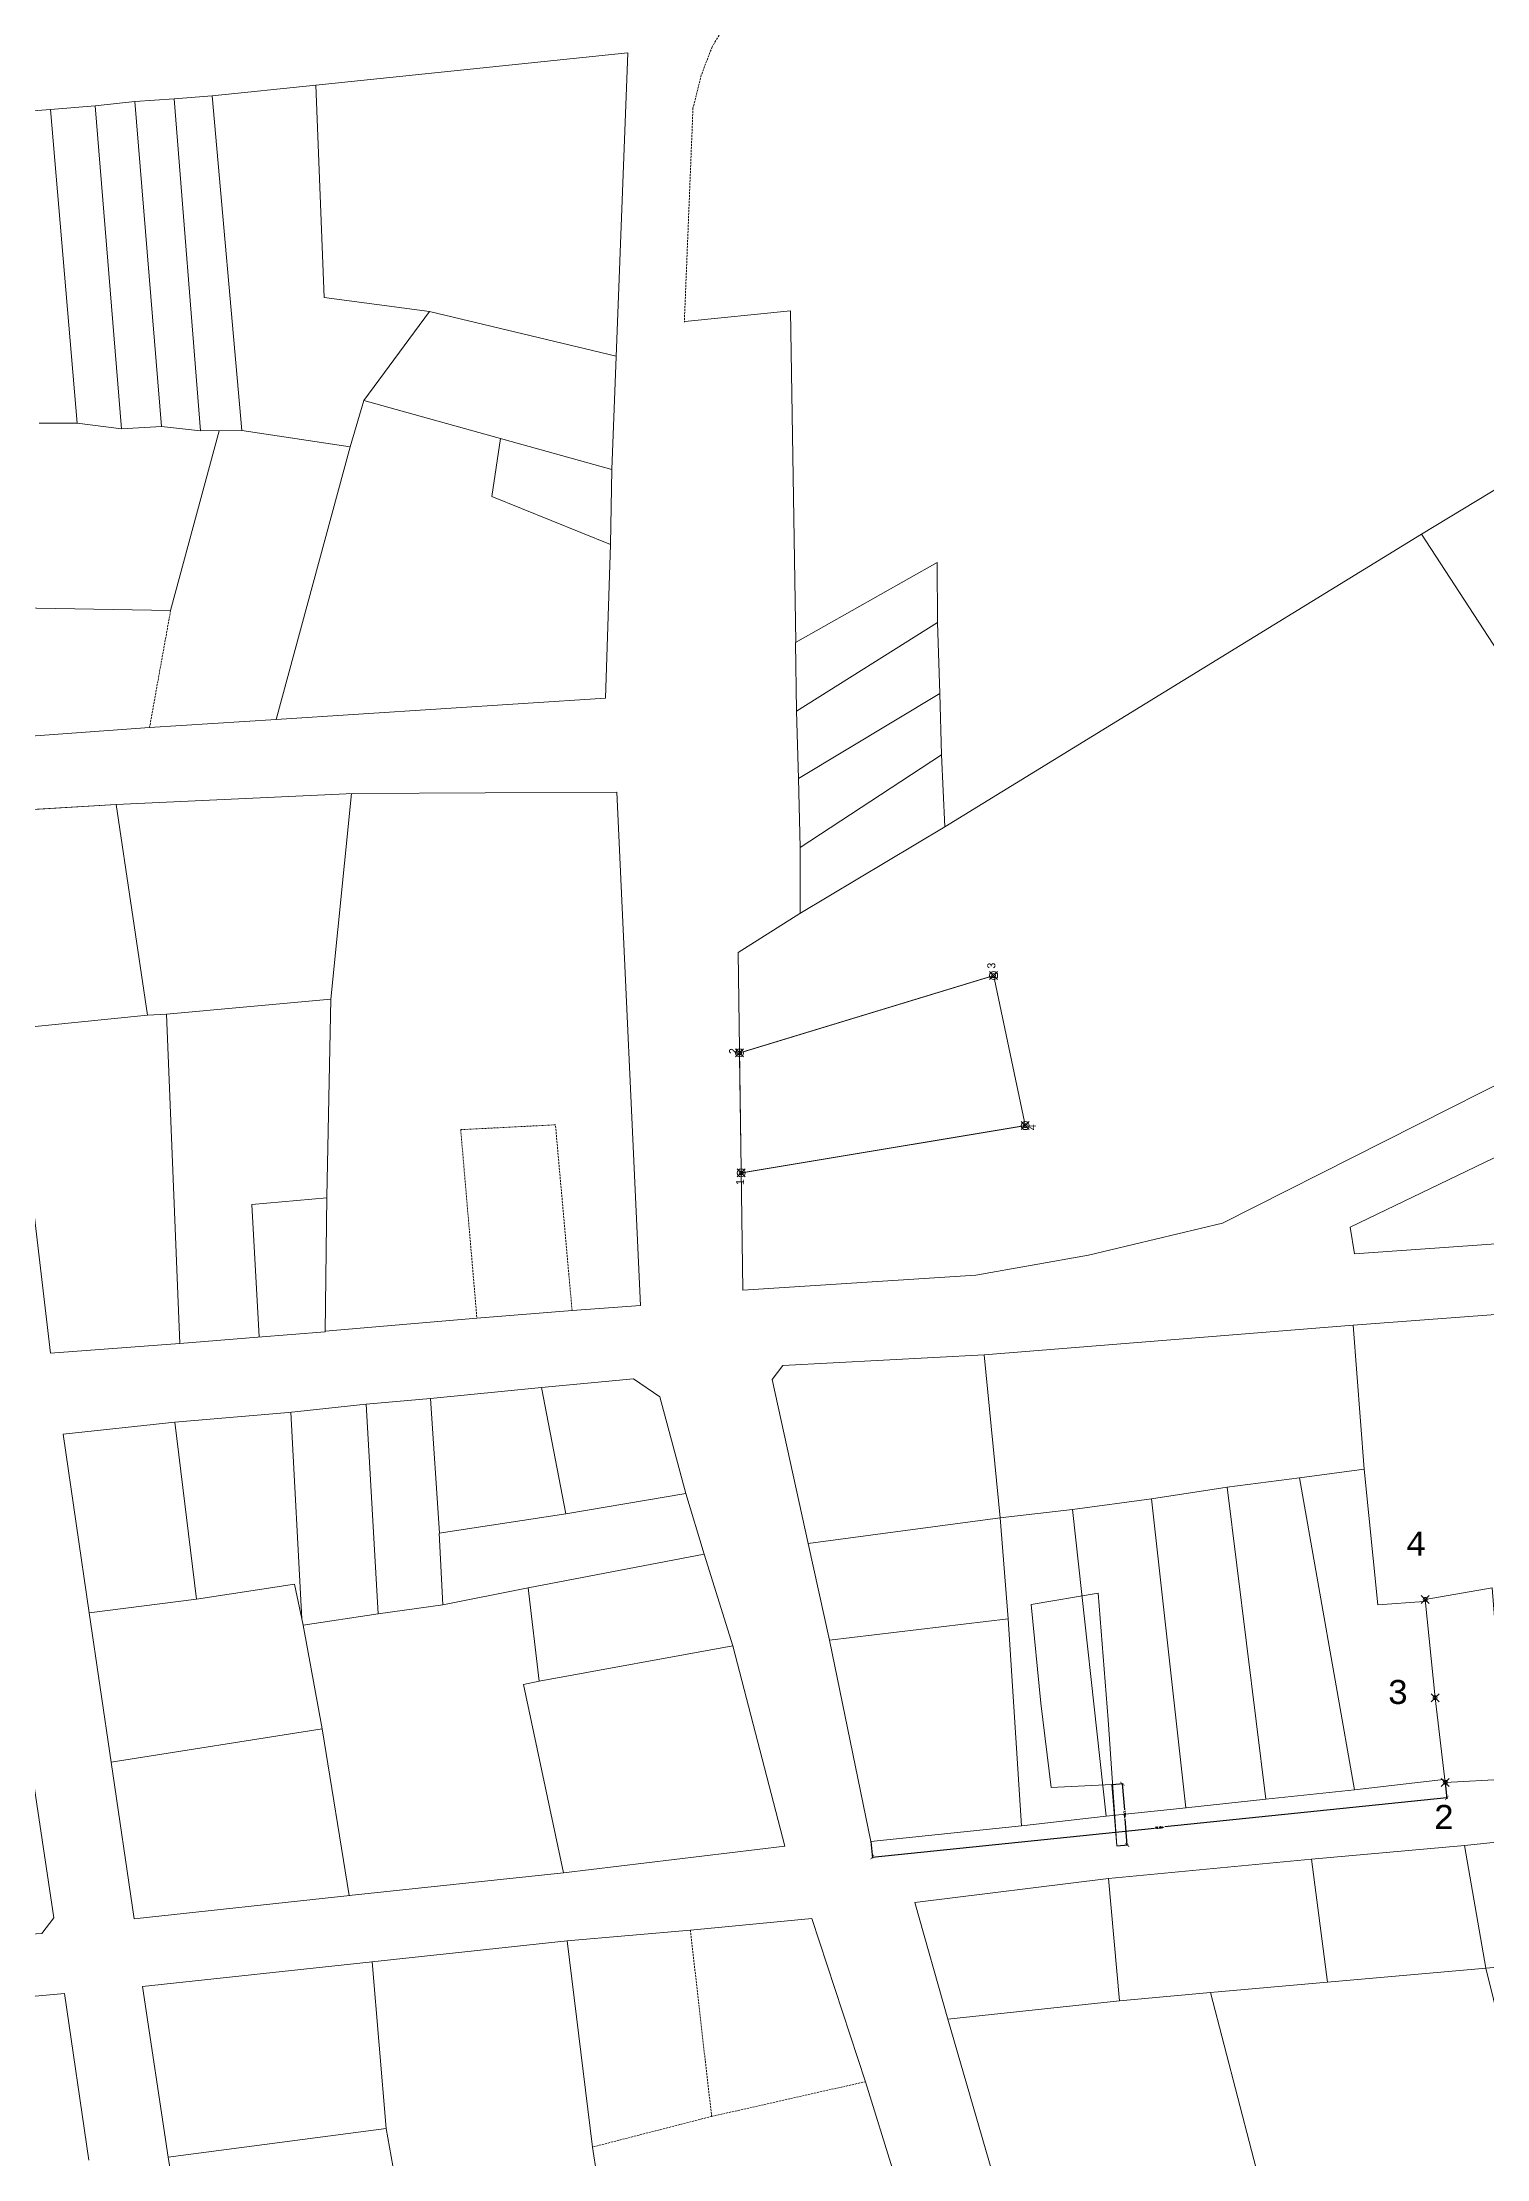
# Model space of a CAD drawing. Header units: millimetres. Extents: x 611710 to 616703, y 1316651 to 1320618.
# Drawn here: x 614915.2 to 615095.7, y 1318688.5 to 1318952.9 of the extents above; entities that cross this region are included whole.
import ezdxf
from ezdxf.enums import TextEntityAlignment as Align

# ---------------------------------------------------------------- set-up
doc = ezdxf.new("R2010")
doc.units = ezdxf.units.MM
doc.header["$PDMODE"] = 35
doc.header["$PDSIZE"] = 0.5
doc.linetypes.add('HIDDEN', pattern=[0.375, 0.25, -0.125])
for name, color, linetype in [('2', 7, 'Continuous'), ('CVL_CUADCON_LIN', 8, 'Continuous'), ('CVL_CUADCON_TIT', 1, 'Continuous'), ('CVL_PUNTO', 250, 'Continuous'), ('CVL_PUNTO_NUM', 2, 'Continuous')]:
    doc.layers.add(name, color=color, linetype=linetype)
doc.styles.add('MONOTXT4', font='Monotxt4.shx')
doc.styles.add('ROMANS', font='ROMANS', dxfattribs={"height": 0.2})
doc.styles.get("Standard").update_dxf_attribs({"font": 'TCCM____.TTF'})
doc.dimstyles.new('STANDARD$0', dxfattribs={"dimtxt": 0.6, "dimasz": 0.5, "dimexe": 0.125, "dimexo": 0.000625, "dimgap": 0.0625, "dimtad": 0, "dimzin": 1, "dimdsep": 46, "dimtxsty": 'ROMANS', "dimblk1": 'ARCHTICK', "dimblk2": 'ARCHTICK', "dimsah": 1, "dimcen": 2.5, "dimclrd": 1, "dimclre": 1, "dimclrt": 30, "dimaunit": 1, "dimadec": 0, "dimazin": 0, "dimtfac": 1, "dimtix": 1, "dimtofl": 0, "dimtmove": 1, "dimatfit": 3, "dimldrblk": 'ARCHTICK', "dimfxl": 1, "dimtolj": 1, "dimtzin": 1, "dimarcsym": 0})

# ---------------------------------------------------------------- blocks, each defined once
blk = doc.blocks.new('_ARCHTICK')
at = {"color": 0, "linetype": 'ByBlock', "const_width": 0.15}
blk.add_lwpolyline([(-0.5, -0.5), (0.5, 0.5)], dxfattribs=at)
blk = doc.blocks.new('*D364')
at = {"layer": 'CVL_CUADCON_TIT', "color": 1, "lineweight": -2, "ltscale": 0.5, "transparency": 16777216}
for p, q in [((615048.91, 1318735.25), (615050.32, 1318735.36)), ((615050.2, 1318735.35), (615050.46, 1318732.06)), ((615050.81, 1318727.67), (615050.55, 1318730.96)), ((615049.51, 1318727.57), (615050.93, 1318727.68))]:
    blk.add_line(p, q, dxfattribs=at)
at = {"layer": 'Defpoints', "color": 0, "lineweight": 9, "ltscale": 0.5, "transparency": 16777216}
for p in [(615048.91, 1318735.25), (615049.51, 1318727.57), (615050.81, 1318727.67)]:
    blk.add_point(p, dxfattribs=at)
at = {"layer": 'CVL_CUADCON_TIT', "color": 1, "lineweight": -2, "ltscale": 0.5, "transparency": 16777216, "xscale": 0.5, "yscale": 0.5, "zscale": 0.5}
for p, rotation in [((615050.2, 1318735.35), 94.52454706348344), ((615050.81, 1318727.67), 274.5245470634834)]:
    blk.add_blockref('_ARCHTICK', p, dxfattribs=dict(at, rotation=rotation))
at = {"layer": 'CVL_CUADCON_TIT', "color": 30, "lineweight": 0, "ltscale": 0.5, "transparency": 16777216, "insert": (615050.5, 1318731.51), "char_height": 0.2, "attachment_point": 5, "rotation": 274.5245, "style": 'ROMANS'}
blk.add_mtext('\\A1;7.70m.', dxfattribs=at)
blk = doc.blocks.new('*D365')
at = {"layer": 'CVL_CUADCON_TIT', "color": 1, "lineweight": -2, "ltscale": 0.5, "transparency": 16777216}
for p, q in [((615090.56, 1318735.5), (615090.78, 1318733.43)), ((615090.77, 1318733.56), (615055.5, 1318729.93)), ((615018.95, 1318726.17), (615054.21, 1318729.8)), ((615018.75, 1318728.12), (615018.97, 1318726.05))]:
    blk.add_line(p, q, dxfattribs=at)
at = {"layer": 'Defpoints', "color": 0, "lineweight": 9, "ltscale": 0.5, "transparency": 16777216}
for p in [(615090.56, 1318735.5), (615090.77, 1318733.56), (615018.75, 1318728.12)]:
    blk.add_point(p, dxfattribs=at)
at = {"layer": 'CVL_CUADCON_TIT', "color": 1, "lineweight": -2, "ltscale": 0.5, "transparency": 16777216, "xscale": 0.5, "yscale": 0.5, "zscale": 0.5}
for p, rotation in [((615090.77, 1318733.56), 5.872565972923121), ((615018.95, 1318726.17), 185.8725659729231)]:
    blk.add_blockref('_ARCHTICK', p, dxfattribs=dict(at, rotation=rotation))
at = {"layer": 'CVL_CUADCON_TIT', "color": 30, "lineweight": 0, "ltscale": 0.5, "transparency": 16777216, "insert": (615054.86, 1318729.86), "char_height": 0.2, "attachment_point": 5, "rotation": 5.8726, "style": 'ROMANS'}
blk.add_mtext('\\A1;72.19m.', dxfattribs=at)

msp = doc.modelspace()

# ---------------------------------------------------------------- linework, layer by layer
at = {"color": 1, "lineweight": 0}
for points in [[(615002.8339, 1318826.8016), (615033.63911, 1318836.17607)], [(615034.22052, 1318835.83238), (615037.96609, 1318818.0526)], [(615002.55411, 1318812.15739), (615002.3624, 1318826.15608)], [(615037.57593, 1318817.48131), (615003.05418, 1318811.73946)]]:
    msp.add_lwpolyline(points, dxfattribs=at)
for centre in [(615034.11746, 1318836.32164), (615002.35556, 1318826.65604), (615038.06916, 1318817.56334), (615002.56096, 1318811.65744)]:
    msp.add_circle(centre, 0.5, dxfattribs=at)
for p in [(615034.11746, 1318836.32164), (615002.35556, 1318826.65604), (615038.06916, 1318817.56334), (615002.56096, 1318811.65744)]:
    msp.add_point(p, dxfattribs=at)
at = {"layer": '2', "color": 1, "linetype": 'Continuous', "lineweight": 0}
for p, q in [((614936.41445, 1318946.24074), (614949.36915, 1318947.58673)), ((614910.73445, 1318944.10874), (614916.22645, 1318944.53274)), ((614916.22645, 1318944.53274), (614921.82045, 1318945.00774)), ((614919.54045, 1318905.34674), (614916.22645, 1318944.53274)), ((614921.82045, 1318945.00774), (614926.75345, 1318945.53674)), ((614925.07545, 1318904.65274), (614921.82045, 1318945.00774)), ((614926.75345, 1318945.53674), (614931.68545, 1318945.86274)), ((614930.10945, 1318904.92674), (614926.75345, 1318945.53674)), ((614931.68545, 1318945.86274), (614936.41445, 1318946.24074)), ((614934.98545, 1318904.38974), (614931.68545, 1318945.86274)), ((614940.11845, 1318904.40974), (614936.41445, 1318946.24074)), ((614986.92014, 1318913.70707), (614963.57715, 1318919.30773)), ((615008.72223, 1318919.36553), (614995.51387, 1318918.06297)), ((615008.72182, 1318919.39046), (615009.39882, 1318877.93946)), ((615134.45982, 1318919.81546), (615087.59482, 1318891.46546)), ((614919.54045, 1318905.34674), (614914.81345, 1318905.32374)), ((614925.07545, 1318904.65274), (614919.54045, 1318905.34674)), ((614930.10945, 1318904.92674), (614925.07545, 1318904.65274)), ((614934.98545, 1318904.38974), (614930.10945, 1318904.92674)), ((614937.28437, 1318904.3987), (614931.23282, 1318881.93946)), ((614940.11845, 1318904.40974), (614934.98545, 1318904.38974)), ((614953.6668, 1318902.36976), (614944.40682, 1318868.32846)), ((614986.21382, 1318890.18946), (614986.37615, 1318899.56173)), ((615087.59482, 1318891.46546), (615027.99982, 1318854.90146)), ((615087.59482, 1318891.46546), (615123.61482, 1318836.13846)), ((614931.23282, 1318881.93946), (614903.92682, 1318882.38746)), ((615027.08282, 1318880.44946), (615027.37282, 1318871.56046)), ((615009.34782, 1318877.93946), (615009.48382, 1318869.35446)), ((615027.37282, 1318871.56046), (615009.72182, 1318860.92246)), ((615027.37282, 1318871.56046), (615027.60782, 1318863.89146)), ((614928.59782, 1318867.29846), (614944.40682, 1318868.32846)), ((615009.48382, 1318869.35446), (615009.72182, 1318860.92246)), ((615027.60782, 1318863.89146), (615009.90982, 1318852.33846)), ((615027.60782, 1318863.89146), (615027.99982, 1318854.90146)), ((615009.72182, 1318860.92246), (615009.90982, 1318852.33846)), ((614908.60782, 1318856.75246), (614924.41682, 1318857.68046)), ((614924.41682, 1318857.68046), (614954.10482, 1318859.07146)), ((614953.85082, 1318859.05946), (614951.25982, 1318833.35446)), ((615027.99982, 1318854.90146), (615009.89182, 1318844.05746)), ((615009.90982, 1318852.33846), (615009.93482, 1318844.08346)), ((614930.72682, 1318831.49346), (614951.25982, 1318833.35446)), ((614951.25982, 1318833.35446), (614950.75082, 1318808.66346)), ((614928.33682, 1318831.38146), (614911.44382, 1318829.67546)), ((614928.33682, 1318831.38146), (614930.72682, 1318831.49346)), ((614930.72682, 1318831.49346), (614932.36782, 1318790.35146)), ((614950.75082, 1318808.66346), (614950.56482, 1318791.79746)), ((614969.52282, 1318793.50046), (614950.56482, 1318791.89946)), ((614981.41682, 1318794.46246), (614969.52282, 1318793.50046)), ((615079.04782, 1318792.62446), (615099.63382, 1318794.18146)), ((614942.12682, 1318791.15346), (614932.36782, 1318790.35146)), ((614950.56482, 1318791.79746), (614942.12682, 1318791.15346)), ((615032.94582, 1318788.93146), (615079.04782, 1318792.62446)), ((615079.04782, 1318792.62446), (615080.44282, 1318774.64646)), ((615007.77982, 1318787.61446), (615032.94582, 1318788.93146)), ((615032.94582, 1318788.93146), (615034.90982, 1318768.56846)), ((614955.68582, 1318782.77546), (614945.97882, 1318781.72046)), ((614963.71682, 1318783.46846), (614955.68582, 1318782.77546)), ((614955.68582, 1318782.77546), (614957.16582, 1318756.56946)), ((614977.59182, 1318784.84646), (614963.71682, 1318783.46846)), ((614963.71682, 1318783.46846), (614964.83782, 1318766.66446)), ((614977.59182, 1318784.84646), (614980.65582, 1318769.05946)), ((614931.74682, 1318780.49446), (614917.82182, 1318779.01546)), ((614945.97882, 1318781.72046), (614931.74682, 1318780.49446)), ((614931.74682, 1318780.49446), (614934.48082, 1318758.40746)), ((614947.64782, 1318755.92846), (614946.26382, 1318781.75146)), ((614917.82182, 1318779.01546), (614921.06482, 1318756.67646)), ((615072.36282, 1318773.54746), (615080.44282, 1318774.64646)), ((615053.86582, 1318770.93246), (615063.31682, 1318772.39246)), ((615063.31682, 1318772.39246), (615072.36282, 1318773.54746)), ((615063.31682, 1318772.39246), (615068.15382, 1318733.39846)), ((615072.36282, 1318773.54746), (615079.23282, 1318734.56046)), ((614980.65582, 1318769.05946), (614995.64482, 1318771.60946)), ((614997.91282, 1318763.99946), (614995.64482, 1318771.60946)), ((615034.90982, 1318768.56846), (615043.95582, 1318769.62146)), ((615043.95582, 1318769.62146), (615053.86582, 1318770.93246)), ((615043.95582, 1318769.62146), (615048.17982, 1318731.28446)), ((615053.86582, 1318770.93246), (615058.14082, 1318732.34146)), ((614964.80182, 1318766.65846), (614980.65582, 1318769.05946)), ((615034.90982, 1318768.56846), (615010.92382, 1318765.37246)), ((615034.90982, 1318768.56846), (615035.92782, 1318755.92346)), ((614964.80182, 1318766.65846), (614965.24582, 1318757.66846)), ((615013.61682, 1318753.29346), (615010.92382, 1318765.37246)), ((614975.91482, 1318759.79446), (614997.91282, 1318763.99946)), ((615001.51882, 1318752.58346), (614997.91282, 1318763.99946)), ((614965.24582, 1318757.66846), (614975.91482, 1318759.79446)), ((614975.91482, 1318759.79446), (614977.28382, 1318748.16746)), ((614934.48082, 1318758.40746), (614921.06482, 1318756.67646)), ((614921.06482, 1318756.67646), (614923.78482, 1318738.04346)), ((614947.81582, 1318755.15946), (614957.16582, 1318756.56946)), ((614957.16582, 1318756.56946), (614965.24582, 1318757.66846)), ((614947.81582, 1318755.15946), (614950.15682, 1318742.21446)), ((615035.92782, 1318755.92346), (615013.61682, 1318753.29346)), ((615035.92782, 1318755.92346), (615037.60882, 1318730.07346)), ((614977.28382, 1318748.16746), (615001.51882, 1318752.58346)), ((614950.15682, 1318742.21446), (614923.78482, 1318738.04346)), ((614950.15682, 1318742.21446), (614953.54582, 1318721.34946)), ((615090.36305, 1318735.85876), (615079.23282, 1318734.56046)), ((615058.19182, 1318732.34146), (615048.17982, 1318731.28446)), ((615068.15382, 1318733.39846), (615058.14082, 1318732.34146)), ((615079.23282, 1318734.56046), (615068.15382, 1318733.39846)), ((615048.17982, 1318731.28446), (615037.60882, 1318730.07346)), ((615073.85682, 1318725.91146), (615092.99082, 1318727.60146)), ((615092.99082, 1318727.60146), (615108.56482, 1318729.26446)), ((615095.62682, 1318712.30746), (615092.99082, 1318727.60146)), ((615048.48482, 1318723.47446), (615073.85682, 1318725.91146)), ((615075.83382, 1318710.55246), (615073.85682, 1318725.91146)), ((614953.54582, 1318721.34946), (614980.32982, 1318724.20146)), ((615024.24382, 1318720.50246), (615048.48482, 1318723.47446)), ((615049.84882, 1318708.20346), (615048.48482, 1318723.47446)), ((615028.38982, 1318705.90346), (615024.24382, 1318720.50246)), ((614980.82082, 1318715.68746), (614996.19982, 1318717.04146)), ((614956.36882, 1318713.06746), (614980.82082, 1318715.68746)), ((614980.82082, 1318715.68746), (614983.94982, 1318689.93346)), ((614927.70582, 1318709.99946), (614956.41982, 1318713.06846)), ((614956.41982, 1318713.06846), (614958.16382, 1318692.26546)), ((615075.83382, 1318710.55246), (615095.67782, 1318712.30946)), ((615095.62682, 1318712.30746), (615107.50382, 1318664.17546)), ((614930.93682, 1318688.66946), (614927.70582, 1318709.99946)), ((615049.84882, 1318708.20346), (615061.21682, 1318709.26646)), ((615061.21682, 1318709.26646), (615075.83382, 1318710.55246)), ((615061.21682, 1318709.26646), (615074.03182, 1318660.08746)), ((615028.38982, 1318705.90346), (615049.84882, 1318708.20346)), ((615018.09082, 1318698.10346), (615021.65682, 1318686.69346)), ((614958.16382, 1318692.26546), (614930.93682, 1318688.66946)), ((614958.16382, 1318692.26546), (614960.61082, 1318678.59446)), ((614933.12982, 1318674.99346), (614930.93682, 1318688.66946)), ((614983.94982, 1318689.93346), (614985.43582, 1318680.51146))]:
    msp.add_line(p, q, dxfattribs=at)
at = {"layer": '2', "color": 1, "linetype": 'HIDDEN', "lineweight": 0}
for p, q in [((614931.23282, 1318881.93946), (614928.59782, 1318867.29846)), ((614996.19982, 1318717.04146), (614998.86482, 1318693.76746)), ((614998.86482, 1318693.76746), (615018.09082, 1318698.10346)), ((614998.86482, 1318693.76746), (614983.94982, 1318689.93346))]:
    msp.add_line(p, q, dxfattribs=at)
for points in [[(615077.81482, 1319085.42745), (614998.91782, 1318952.34845), (614997.57482, 1318948.85145), (614996.53182, 1318944.69245), (614995.45082, 1318917.97745)], [(614981.41682, 1318794.46246), (614979.33982, 1318817.67046), (614967.49582, 1318817.06346), (614969.52282, 1318793.50046)]]:
    msp.add_lwpolyline(points, dxfattribs=at)
at = {"layer": '2', "color": 1, "linetype": 'Continuous', "lineweight": 0}
for points in [[(614949.36915, 1318947.58673), (614988.37815, 1318951.61973), (614986.37615, 1318899.56173), (614955.37515, 1318908.18073)], [(614955.37515, 1318908.18073), (614963.57715, 1318919.30773), (614950.42415, 1318921.06273), (614949.36915, 1318947.58673)], [(614955.37515, 1318908.18073), (614953.6668, 1318902.36976), (614940.11845, 1318904.40974)], [(614972.46253, 1318903.43004), (614971.39382, 1318896.17446), (614986.21382, 1318890.18946)], [(614944.40682, 1318868.32846), (614985.57982, 1318870.98446), (614986.21382, 1318890.18946)], [(615009.34782, 1318877.93946), (615027.05182, 1318887.91746), (615027.08282, 1318880.44946), (615009.48382, 1318869.35446)], [(614903.92682, 1318882.38746), (614906.89282, 1318865.73746), (614928.59782, 1318867.29846)], [(614954.10482, 1318859.07146), (614987.00082, 1318859.25546), (614989.95682, 1318795.10746), (614981.41682, 1318794.46246)], [(614911.46382, 1318829.48446), (614908.60782, 1318856.75246), (614924.41682, 1318857.68046), (614928.33682, 1318831.38146)], [(615009.89182, 1318844.05746), (615002.18382, 1318839.20046), (615002.76182, 1318796.98746), (615031.88882, 1318798.88446), (615045.96282, 1318801.37946), (615062.72582, 1318805.35946), (615123.61482, 1318836.13846)], [(614932.36782, 1318790.35146), (614916.20482, 1318789.11746), (614911.46382, 1318829.48446)], [(615108.88682, 1318819.41546), (615078.69282, 1318804.86546), (615079.21482, 1318801.56546), (615110.47582, 1318803.77546)], [(614950.74982, 1318808.56146), (614941.39882, 1318807.71146), (614942.28282, 1318791.16546)], [(614995.64482, 1318771.60946), (614992.39282, 1318783.68746), (614989.07882, 1318785.90846), (614977.59182, 1318784.84646)], [(615010.92382, 1318765.37246), (615006.41782, 1318785.82646), (615007.77982, 1318787.61446)], [(615080.44282, 1318774.64646), (615082.13882, 1318757.68646), (615087.91692, 1318758.10166)], [(614934.48082, 1318758.40746), (614946.69982, 1318760.28246), (614947.81582, 1318755.15946)], [(614980.32982, 1318724.20146), (615008.02782, 1318727.51446), (615001.51882, 1318752.58346)], [(615037.60882, 1318730.07346), (615018.75282, 1318728.11746), (615013.61682, 1318753.29346)], [(614977.28382, 1318748.16746), (614975.35282, 1318747.75246), (614980.32982, 1318724.20146)], [(614913.03782, 1318742.52146), (614916.64382, 1318718.55846), (614915.12682, 1318716.62146), (614886.74882, 1318714.98446)], [(614923.78482, 1318738.04346), (614926.66082, 1318718.44646), (614953.64782, 1318721.35046)], [(614996.19982, 1318717.04146), (615011.37182, 1318718.49246), (615018.09082, 1318698.10346)], [(615095.67782, 1318712.30946), (615110.95482, 1318713.66046), (615110.87782, 1318714.77746)], [(614886.74082, 1318706.27546), (614917.96082, 1318709.12446), (614921.02882, 1318688.30046)], [(615074.03182, 1318660.08746), (615043.74282, 1318656.98346), (615042.18482, 1318658.37246), (615028.38982, 1318705.90346)]]:
    msp.add_lwpolyline(points, dxfattribs=at)
at = {"layer": 'CVL_CUADCON_LIN', "color": 1, "lineweight": 0, "ltscale": 0.5, "const_width": 0.1, "flags": 128}
msp.add_lwpolyline([(615002.56096, 1318811.65744), (615002.35556, 1318826.65604), (615034.11746, 1318836.32164), (615038.06916, 1318817.56334)], close=True, dxfattribs=at)
at = {"layer": 'CVL_CUADCON_TIT', "color": 1, "lineweight": 0, "ltscale": 0.5, "flags": 128}
for points in [[(615041.31148, 1318734.85477), (615048.90519, 1318735.24968), (615049.51298, 1318727.56899), (615048.41587, 1318743.29902), (615047.17755, 1318759.16364), (615038.81803, 1318757.72085), (615040.03189, 1318745.42266)], [(615098.16499, 1318735.90378), (615090.56499, 1318735.50378), (615089.29499, 1318746.07378), (615088.07499, 1318758.37378), (615096.43499, 1318759.81378), (615097.67499, 1318743.94378)]]:
    msp.add_lwpolyline(points, close=True, dxfattribs=at)
at = {"layer": 'CVL_PUNTO', "color": 1, "lineweight": 0, "ltscale": 0.5}
for p in [(615088.07499, 1318758.37378), (615089.29499, 1318746.07378), (615090.56499, 1318735.50378)]:
    msp.add_point(p, dxfattribs=at)

# ---------------------------------------------------------------- texts
at = {"color": 1, "lineweight": 0}
msp.add_text('3', height=1, rotation=90, dxfattribs=at).set_placement((615034.62636, 1318837.18244), align=Align.BOTTOM_LEFT)
msp.add_text('2', height=1, rotation=90, dxfattribs=at).set_placement((615001.54806, 1318827.24584), align=Align.MIDDLE_RIGHT)
msp.add_text('4', height=1, rotation=90, dxfattribs=at).set_placement((615038.89496, 1318816.99934), align=Align.MIDDLE_LEFT)
msp.add_text('1', height=1, rotation=90, dxfattribs=at).set_placement((615001.91966, 1318810.89014), align=Align.TOP_RIGHT)
at = {"layer": 'CVL_PUNTO_NUM', "color": 1, "lineweight": 0, "ltscale": 0.5, "style": 'MONOTXT4'}
for s, p in [('4', (615085.61432, 1318763.84599)), ('3', (615083.34484, 1318745.30201)), ('2', (615089.0956, 1318729.68649))]:
    msp.add_text(s, height=3, dxfattribs=at).set_placement(p)

# ---------------------------------------------------------------- dimensions: what is measured, and where the dimension line sits
at = {"layer": 'CVL_CUADCON_TIT', "color": 1, "lineweight": 0, "ltscale": 0.5}
for p1, p2, distance, picture, middle in [((615018.75282, 1318728.11746), (615090.56499, 1318735.50378), -1.95641, '*D365', (615054.85908, 1318729.86448)), ((615048.90519, 1318735.24968), (615049.51298, 1318727.56899), 1.29873, '*D364', (615050.50377, 1318731.51178))]:
    dim = msp.add_aligned_dim(p1=p1, p2=p2, distance=distance, dimstyle='STANDARD$0', override={"dimpost": 'm.', "dimfxl": 31.75}, dxfattribs=at)
    dim.commit()
    dim.dimension.update_dxf_attribs({"geometry": picture, "text_midpoint": middle})

doc.saveas('drawing.dxf')
